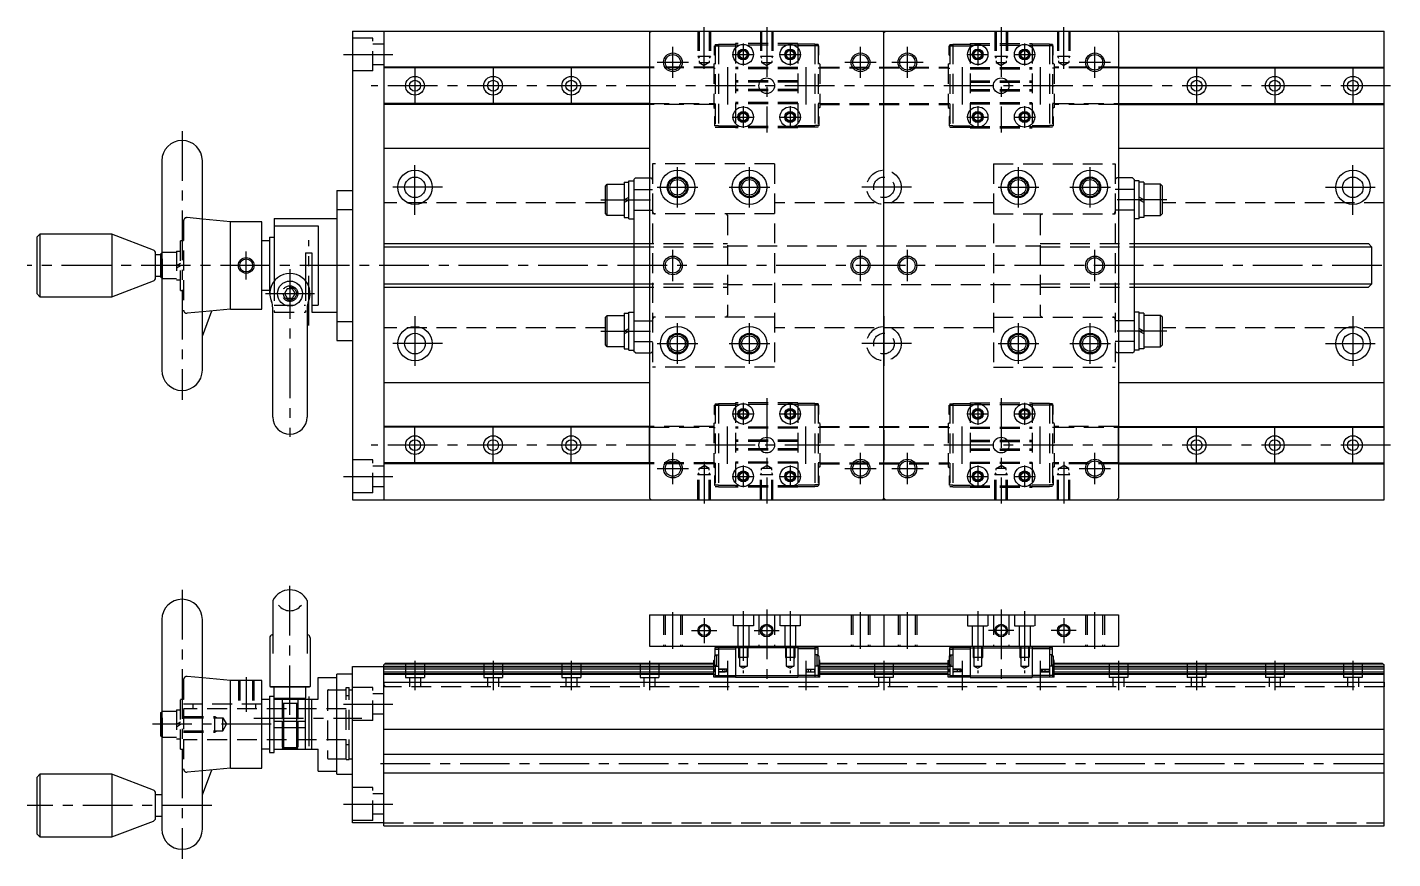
# Model space of a CAD drawing. Extents: x -2 to 674, y -8 to 273.
# Drawn here: x 236.9 to 673.6, y 7 to 273 of the extents above; entities that cross this region are included whole.
import ezdxf

# ---------------------------------------------------------------- set-up
doc = ezdxf.new("R2010")
doc.units = 0
doc.header["$LTSCALE"] = 0.5
doc.linetypes.add('CENTER', pattern=[50.8, 31.75, -6.35, 6.35, -6.35])
doc.linetypes.add('DASHED', pattern=[19.05, 12.7, -6.35])
for name, color, linetype in [('MSM_CENTER', 1, 'CENTER'), ('MSM_CONTINUOUS', 7, 'CONTINUOUS'), ('MSM_DASHED', 4, 'DASHED'), ('MSM_NARROW', 5, 'CONTINUOUS')]:
    doc.layers.add(name, color=color, linetype=linetype)

msp = doc.modelspace()

# ---------------------------------------------------------------- linework, layer by layer
at = {"layer": 'MSM_CENTER'}
for p, q in [((453.36, 259.71), (453.36, 273.05)), ((473.36, 273.05), (473.36, 239.34)), ((548.36, 273.05), (548.36, 239.34)), ((568.36, 259.71), (568.36, 273.05)), ((443.36, 256.84), (443.36, 266.84)), ((465.86, 267.84), (465.86, 260.84)), ((480.86, 267.84), (480.86, 260.84)), ((503.36, 256.84), (503.36, 266.84)), ((518.36, 256.84), (518.36, 266.84)), ((540.86, 267.84), (540.86, 260.84)), ((555.86, 267.84), (555.86, 260.84)), ((578.36, 256.84), (578.36, 266.84)), ((338.02, 264.34), (353.76, 264.34)), ((462.36, 264.34), (469.36, 264.34)), ((477.36, 264.34), (484.36, 264.34)), ((537.36, 264.34), (544.36, 264.34)), ((552.36, 264.34), (559.36, 264.34)), ((360.86, 260.34), (360.86, 248.34)), ((385.86, 260.34), (385.86, 248.34)), ((410.86, 260.34), (410.86, 248.34)), ((435.86, 260.34), (435.86, 248.34)), ((438.36, 261.84), (448.36, 261.84)), ((460.86, 260.34), (460.86, 248.34)), ((485.86, 260.34), (485.86, 248.34)), ((498.36, 261.84), (508.36, 261.84)), ((510.86, 249.54), (510.86, 259.14)), ((513.36, 261.84), (523.36, 261.84)), ((535.86, 260.34), (535.86, 248.34)), ((560.86, 260.34), (560.86, 248.34)), ((573.36, 261.84), (583.36, 261.84)), ((585.86, 260.34), (585.86, 248.34)), ((610.86, 260.34), (610.86, 248.34)), ((635.86, 260.34), (635.86, 248.34)), ((660.86, 260.34), (660.86, 248.34)), ((672.88, 254.34), (346.83, 254.34)), ((465.86, 247.84), (465.86, 240.84)), ((480.86, 247.84), (480.86, 240.84)), ((540.86, 247.84), (540.86, 240.84)), ((555.86, 247.84), (555.86, 240.84)), ((462.36, 244.34), (469.36, 244.34)), ((477.36, 244.34), (484.36, 244.34)), ((537.36, 244.34), (544.36, 244.34)), ((552.36, 244.34), (559.36, 244.34)), ((286.36, 239.84), (286.36, 153.84)), ((360.86, 213.04), (360.86, 230.64)), ((444.86, 215.34), (444.86, 228.34)), ((467.86, 215.34), (467.86, 228.34)), ((510.86, 213.04), (510.86, 230.64)), ((553.86, 215.34), (553.86, 228.34)), ((576.86, 215.34), (576.86, 228.34)), ((660.86, 213.04), (660.86, 230.64)), ((369.66, 221.84), (352.06, 221.84)), ((438.36, 221.84), (451.36, 221.84)), ((461.36, 221.84), (474.36, 221.84)), ((519.66, 221.84), (502.06, 221.84)), ((547.36, 221.84), (560.36, 221.84)), ((570.36, 221.84), (583.36, 221.84)), ((652.06, 221.84), (669.66, 221.84)), ((420.34, 217.84), (438.86, 217.84)), ((601.38, 217.84), (582.86, 217.84)), ((306.86, 192.34), (306.86, 201.34)), ((326.86, 177.61), (326.86, 204.97)), ((443.36, 191.84), (443.36, 201.84)), ((503.36, 191.84), (503.36, 201.84)), ((518.36, 191.84), (518.36, 201.84)), ((578.36, 191.84), (578.36, 201.84)), ((670.11, 196.84), (236.86, 196.84)), ((320.86, 195.67), (320.86, 141.97)), ((313.03, 187.84), (328.69, 187.84)), ((360.86, 180.64), (360.86, 163.04)), ((510.86, 180.64), (510.86, 163.04)), ((660.86, 180.64), (660.86, 163.04)), ((420.34, 175.84), (438.86, 175.84)), ((444.86, 165.34), (444.86, 178.34)), ((467.86, 165.34), (467.86, 178.34)), ((553.86, 165.34), (553.86, 178.34)), ((576.86, 165.34), (576.86, 178.34)), ((601.38, 175.84), (582.86, 175.84)), ((369.66, 171.84), (352.06, 171.84)), ((438.36, 171.84), (451.36, 171.84)), ((461.36, 171.84), (474.36, 171.84)), ((519.66, 171.84), (502.06, 171.84)), ((547.36, 171.84), (560.36, 171.84)), ((570.36, 171.84), (583.36, 171.84)), ((652.06, 171.84), (669.66, 171.84)), ((473.36, 154.34), (473.36, 120.64)), ((548.36, 154.34), (548.36, 120.64)), ((462.36, 149.34), (469.36, 149.34)), ((465.86, 152.84), (465.86, 145.84)), ((477.36, 149.34), (484.36, 149.34)), ((480.86, 152.84), (480.86, 145.84)), ((537.36, 149.34), (544.36, 149.34)), ((540.86, 152.84), (540.86, 145.84)), ((552.36, 149.34), (559.36, 149.34)), ((555.86, 152.84), (555.86, 145.84)), ((360.86, 133.34), (360.86, 145.34)), ((385.86, 133.34), (385.86, 145.34)), ((410.86, 133.34), (410.86, 145.34)), ((435.86, 133.34), (435.86, 145.34)), ((460.86, 133.34), (460.86, 145.34)), ((485.86, 133.34), (485.86, 145.34)), ((510.86, 144.14), (510.86, 134.54)), ((535.86, 133.34), (535.86, 145.34)), ((560.86, 133.34), (560.86, 145.34)), ((585.86, 133.34), (585.86, 145.34)), ((610.86, 133.34), (610.86, 145.34)), ((635.86, 133.34), (635.86, 145.34)), ((660.86, 133.34), (660.86, 145.34)), ((672.88, 139.34), (346.83, 139.34)), ((443.36, 126.84), (443.36, 136.84)), ((503.36, 126.84), (503.36, 136.84)), ((518.36, 126.84), (518.36, 136.84)), ((578.36, 126.84), (578.36, 136.84)), ((438.36, 131.84), (448.36, 131.84)), ((453.36, 133.97), (453.36, 120.64)), ((465.86, 132.84), (465.86, 125.84)), ((480.86, 132.84), (480.86, 125.84)), ((498.36, 131.84), (508.36, 131.84)), ((513.36, 131.84), (523.36, 131.84)), ((540.86, 132.84), (540.86, 125.84)), ((555.86, 132.84), (555.86, 125.84)), ((568.36, 133.97), (568.36, 120.64)), ((573.36, 131.84), (583.36, 131.84)), ((338.02, 129.34), (353.76, 129.34)), ((462.36, 129.34), (469.36, 129.34)), ((477.36, 129.34), (484.36, 129.34)), ((537.36, 129.34), (544.36, 129.34)), ((552.36, 129.34), (559.36, 129.34)), ((320.86, 52.99), (320.86, 96.1)), ((286.36, 93), (286.36, 7)), ((443.36, 74.12), (443.36, 85.88)), ((453.36, 84), (453.36, 76)), ((465.86, 86.23), (465.86, 66.42)), ((473.36, 86.75), (473.36, 63.5)), ((480.86, 86.23), (480.86, 66.42)), ((503.36, 74.12), (503.36, 85.88)), ((518.36, 74.12), (518.36, 85.88)), ((540.86, 86.23), (540.86, 66.42)), ((548.36, 86.75), (548.36, 63.5)), ((555.86, 86.23), (555.86, 66.42)), ((568.36, 84), (568.36, 76)), ((578.36, 74.12), (578.36, 85.88)), ((449.36, 80), (457.36, 80)), ((469.36, 80), (477.36, 80)), ((552.36, 80), (544.36, 80)), ((572.36, 80), (564.36, 80)), ((360.86, 70.32), (360.86, 60.98)), ((385.86, 70.32), (385.86, 60.98)), ((410.86, 70.32), (410.86, 60.98)), ((435.86, 70.32), (435.86, 60.98)), ((460.86, 70.32), (460.86, 60.98)), ((485.86, 70.32), (485.86, 60.98)), ((510.86, 70.32), (510.86, 60.98)), ((535.86, 70.32), (535.86, 60.98)), ((560.86, 70.32), (560.86, 60.98)), ((585.86, 70.32), (585.86, 60.98)), ((610.86, 70.32), (610.86, 60.98)), ((635.86, 70.32), (635.86, 60.98)), ((660.86, 70.32), (660.86, 60.98)), ((306.86, 65.11), (306.86, 53.98)), ((326.86, 58.88), (326.86, 41)), ((338.02, 56.5), (353.76, 56.5)), ((314.86, 50), (276.86, 50)), ((309.36, 52), (343.86, 52)), ((349.87, 37.5), (673.59, 37.5)), ((295.86, 24), (236.86, 24)), ((338.02, 24.5), (353.76, 24.5))]:
    msp.add_line(p, q, dxfattribs=at)
at = {"layer": 'MSM_CONTINUOUS'}
for p, q in [((340.86, 271.84), (670.86, 271.84)), ((340.86, 271.84), (340.86, 121.84)), ((350.86, 271.84), (350.86, 121.84)), ((435.86, 271.34), (436.36, 271.84)), ((435.86, 271.34), (435.86, 122.34)), ((510.86, 271.34), (510.36, 271.84)), ((510.86, 271.34), (511.36, 271.84)), ((510.86, 122.34), (510.86, 271.34)), ((585.86, 271.34), (585.36, 271.84)), ((585.86, 271.34), (585.86, 122.34)), ((670.86, 121.84), (670.86, 271.84)), ((435.86, 260.34), (350.86, 260.34)), ((435.86, 260.04), (350.86, 260.04)), ((585.86, 260.34), (670.86, 260.34)), ((585.86, 260.04), (670.86, 260.04)), ((435.86, 248.64), (350.86, 248.64)), ((435.86, 248.34), (350.86, 248.34)), ((585.86, 248.64), (670.86, 248.64)), ((585.86, 248.34), (670.86, 248.34)), ((350.86, 234.34), (435.86, 234.34)), ((585.86, 234.34), (670.86, 234.34)), ((279.86, 230.34), (279.86, 163.34)), ((292.86, 163.34), (292.86, 230.34)), ((421.76, 222.24), (422.36, 222.84)), ((422.36, 222.84), (427.76, 222.84)), ((422.36, 212.84), (422.36, 222.84)), ((427.76, 223.54), (429.26, 223.54)), ((427.76, 223.54), (427.76, 212.14)), ((429.26, 211.74), (429.26, 223.94)), ((429.26, 223.94), (430.86, 223.94)), ((431.36, 224.84), (430.86, 224.34)), ((430.86, 224.34), (430.86, 169.34)), ((431.36, 224.84), (435.86, 224.84)), ((590.36, 224.84), (585.86, 224.84)), ((590.36, 224.84), (590.86, 224.34)), ((590.86, 224.34), (590.86, 169.34)), ((592.46, 223.94), (590.86, 223.94)), ((592.46, 211.74), (592.46, 223.94)), ((593.96, 223.54), (592.46, 223.54)), ((593.96, 223.54), (593.96, 212.14)), ((599.36, 222.84), (593.96, 222.84)), ((599.96, 222.24), (599.36, 222.84)), ((599.36, 212.84), (599.36, 222.84)), ((335.86, 220.84), (340.86, 220.84)), ((335.86, 220.84), (335.86, 172.84)), ((421.76, 213.44), (421.76, 222.24)), ((427.76, 217.84), (429.26, 218.71)), ((593.96, 217.84), (592.46, 218.71)), ((599.96, 213.44), (599.96, 222.24)), ((335.86, 214.73), (340.86, 214.73)), ((427.76, 216.98), (429.26, 217.84)), ((593.96, 216.98), (592.46, 217.84)), ((301.86, 210.84), (292.86, 211.68)), ((301.86, 182.84), (301.86, 210.84)), ((311.86, 210.84), (301.86, 210.84)), ((311.86, 182.84), (311.86, 210.84)), ((315.86, 211.84), (315.86, 191.91)), ((315.86, 211.84), (335.86, 211.84)), ((422.36, 212.84), (421.76, 213.44)), ((427.76, 212.84), (422.36, 212.84)), ((427.76, 212.14), (429.26, 212.14)), ((429.26, 211.74), (430.86, 211.74)), ((592.46, 211.74), (590.86, 211.74)), ((593.96, 212.14), (592.46, 212.14)), ((593.96, 212.84), (599.36, 212.84)), ((599.36, 212.84), (599.96, 213.44)), ((240.86, 206.84), (239.86, 205.84)), ((239.86, 205.84), (239.86, 187.84)), ((263.86, 206.84), (240.86, 206.84)), ((240.86, 206.84), (240.86, 186.84)), ((277.22, 201.78), (263.86, 206.84)), ((263.86, 206.84), (263.86, 186.84)), ((314.36, 205.84), (314.36, 187.84)), ((314.36, 205.84), (315.86, 205.84)), ((315.86, 209.53), (329.86, 209.53)), ((329.86, 209.53), (329.86, 184.15)), ((311.86, 204.84), (314.36, 204.84)), ((350.86, 203.84), (430.86, 203.84)), ((590.86, 203.84), (665.86, 203.84)), ((665.86, 203.84), (666.86, 202.84)), ((666.86, 202.84), (666.86, 190.84)), ((277.86, 192.84), (277.86, 200.84)), ((279.56, 200.28), (277.86, 200.28)), ((279.56, 200.59), (279.86, 200.89)), ((279.56, 193.09), (279.56, 200.59)), ((325.86, 200.84), (325.86, 191.91)), ((325.86, 200.84), (327.86, 200.84)), ((327.86, 200.84), (327.86, 181.84)), ((277.86, 193.4), (279.56, 193.4)), ((279.86, 192.79), (279.56, 193.09)), ((239.86, 187.84), (240.86, 186.84)), ((263.86, 186.84), (277.22, 191.91)), ((314.36, 188.84), (311.86, 188.84)), ((314.36, 187.84), (314.42, 187.84)), ((320, 189.34), (319.13, 187.84)), ((319.13, 187.84), (320, 186.34)), ((321.73, 189.34), (320, 189.34)), ((322.59, 187.84), (321.73, 189.34)), ((321.73, 186.34), (322.59, 187.84)), ((350.86, 189.84), (430.86, 189.84)), ((590.86, 189.84), (665.86, 189.84)), ((666.86, 190.84), (665.86, 189.84)), ((240.86, 186.84), (263.86, 186.84)), ((320, 186.34), (321.73, 186.34)), ((327.86, 184.15), (329.86, 184.15)), ((301.86, 182.84), (292.86, 182)), ((292.86, 174.23), (295.87, 182.28)), ((301.86, 182.84), (311.86, 182.84)), ((315.36, 148.34), (315.36, 183.3)), ((326.37, 183.3), (326.37, 148.34)), ((327.86, 181.84), (335.86, 181.84)), ((421.76, 180.24), (422.36, 180.84)), ((421.76, 171.44), (421.76, 180.24)), ((422.36, 180.84), (427.76, 180.84)), ((422.36, 170.84), (422.36, 180.84)), ((427.76, 181.54), (429.26, 181.54)), ((427.76, 181.54), (427.76, 170.14)), ((429.26, 169.74), (429.26, 181.94)), ((429.26, 181.94), (430.86, 181.94)), ((592.46, 181.94), (590.86, 181.94)), ((592.46, 169.74), (592.46, 181.94)), ((593.96, 181.54), (592.46, 181.54)), ((593.96, 181.54), (593.96, 170.14)), ((599.36, 180.84), (593.96, 180.84)), ((599.96, 180.24), (599.36, 180.84)), ((599.36, 170.84), (599.36, 180.84)), ((599.96, 171.44), (599.96, 180.24)), ((335.86, 178.95), (340.86, 178.95)), ((427.76, 175.84), (429.26, 176.71)), ((427.76, 174.98), (429.26, 175.84)), ((593.96, 175.84), (592.46, 176.71)), ((593.96, 174.98), (592.46, 175.84)), ((335.86, 172.84), (340.86, 172.84)), ((422.36, 170.84), (421.76, 171.44)), ((427.76, 170.84), (422.36, 170.84)), ((593.96, 170.84), (599.36, 170.84)), ((599.36, 170.84), (599.96, 171.44)), ((427.76, 170.14), (429.26, 170.14)), ((429.26, 169.74), (430.86, 169.74)), ((431.36, 168.84), (430.86, 169.34)), ((431.36, 168.84), (435.86, 168.84)), ((590.36, 168.84), (585.86, 168.84)), ((590.36, 168.84), (590.86, 169.34)), ((592.46, 169.74), (590.86, 169.74)), ((593.96, 170.14), (592.46, 170.14)), ((350.86, 159.34), (435.86, 159.34)), ((585.86, 159.34), (670.86, 159.34)), ((435.86, 145.34), (350.86, 145.34)), ((435.86, 145.04), (350.86, 145.04)), ((585.86, 145.34), (670.86, 145.34)), ((585.86, 145.04), (670.86, 145.04)), ((435.86, 133.64), (350.86, 133.64)), ((435.86, 133.34), (350.86, 133.34)), ((585.86, 133.64), (670.86, 133.64)), ((585.86, 133.34), (670.86, 133.34)), ((435.86, 122.34), (436.36, 121.84)), ((510.86, 122.34), (510.36, 121.84)), ((510.86, 122.34), (511.36, 121.84)), ((585.86, 122.34), (585.36, 121.84)), ((340.86, 121.84), (670.86, 121.84)), ((315.36, 89.65), (315.36, 72.67)), ((326.37, 89.65), (326.37, 72.67)), ((279.86, 83.5), (279.86, 16.5)), ((292.86, 16.5), (292.86, 83.5)), ((435.86, 85), (435.86, 75)), ((435.86, 85), (585.86, 85)), ((510.86, 85), (510.86, 75)), ((585.86, 85), (585.86, 75)), ((315.15, 78.63), (315.36, 78.69)), ((326.58, 78.63), (326.37, 78.69)), ((314.42, 77.67), (314.42, 62.09)), ((327.3, 77.67), (327.3, 62.09)), ((435.86, 75), (585.86, 75)), ((456.91, 71.9), (456.91, 74.6)), ((456.91, 74.6), (457.91, 74.6)), ((457.91, 74.7), (457.91, 65.1)), ((457.91, 74.7), (463.41, 74.7)), ((463.41, 75), (463.41, 65)), ((483.31, 74.5), (463.41, 74.5)), ((483.31, 75), (483.31, 65)), ((488.81, 74.7), (483.31, 74.7)), ((488.81, 74.7), (488.81, 65.1)), ((489.81, 74.6), (488.81, 74.6)), ((489.81, 71.9), (489.81, 74.6)), ((531.91, 71.9), (531.91, 74.6)), ((531.91, 74.6), (532.91, 74.6)), ((532.91, 74.7), (532.91, 65.1)), ((532.91, 74.7), (538.41, 74.7)), ((538.41, 75), (538.41, 65)), ((538.41, 74.5), (558.31, 74.5)), ((558.31, 75), (558.31, 65)), ((563.81, 74.7), (558.31, 74.7)), ((563.81, 74.7), (563.81, 65.1)), ((564.81, 74.6), (563.81, 74.6)), ((564.81, 71.9), (564.81, 74.6)), ((456.41, 70.43), (456.71, 70.61)), ((456.41, 65.1), (456.41, 70.43)), ((456.71, 71.9), (456.71, 68.9)), ((457.31, 71.9), (456.71, 71.9)), ((456.91, 74.1), (457.91, 74.1)), ((456.91, 72.2), (457.91, 72.2)), ((457.31, 72.2), (457.31, 68.6)), ((457.91, 74.2), (463.41, 74.2)), ((488.81, 74.2), (483.31, 74.2)), ((489.81, 74.1), (488.81, 74.1)), ((489.81, 72.2), (488.81, 72.2)), ((489.41, 72.2), (489.41, 68.6)), ((490.01, 71.9), (489.41, 71.9)), ((490.01, 71.9), (490.01, 68.9)), ((490.31, 70.43), (490.01, 70.61)), ((490.31, 65.1), (490.31, 70.43)), ((531.41, 70.43), (531.71, 70.61)), ((531.41, 65.1), (531.41, 70.43)), ((531.71, 71.9), (532.31, 71.9)), ((531.71, 71.9), (531.71, 68.9)), ((531.91, 74.1), (532.91, 74.1)), ((531.91, 72.2), (532.91, 72.2)), ((532.31, 72.2), (532.31, 68.6)), ((532.91, 74.2), (538.41, 74.2)), ((563.81, 74.2), (558.31, 74.2)), ((564.81, 74.1), (563.81, 74.1)), ((564.81, 72.2), (563.81, 72.2)), ((564.41, 72.2), (564.41, 68.6)), ((564.41, 71.9), (565.01, 71.9)), ((565.01, 71.9), (565.01, 68.9)), ((565.31, 70.43), (565.01, 70.61)), ((565.31, 65.1), (565.31, 70.43)), ((335.86, 34), (335.86, 66)), ((340.86, 66), (335.86, 66)), ((340.86, 18.5), (340.86, 68.5)), ((340.86, 68.5), (350.86, 68.5)), ((351.36, 69.5), (350.86, 69)), ((350.86, 17.5), (350.86, 69)), ((456.41, 68.46), (350.86, 68.46)), ((456.41, 68.25), (350.86, 68.25)), ((456.41, 67.7), (350.86, 67.7)), ((456.41, 66.7), (350.86, 66.7)), ((456.41, 66.15), (350.86, 66.15)), ((456.41, 65.94), (350.86, 65.94)), ((456.41, 69.2), (351.06, 69.2)), ((456.41, 69.5), (351.36, 69.5)), ((456.41, 69.13), (456.71, 69.13)), ((456.91, 68.51), (456.41, 68.51)), ((456.91, 67.38), (456.41, 67.64)), ((456.91, 67.29), (456.41, 67.55)), ((456.91, 67.11), (456.41, 66.85)), ((456.91, 67.02), (456.41, 66.76)), ((456.91, 65.89), (456.41, 65.89)), ((456.71, 68.9), (457.31, 68.9)), ((456.91, 68.9), (456.91, 65.1)), ((456.91, 68.6), (457.91, 68.6)), ((456.91, 67.11), (456.91, 67.11)), ((456.91, 65.6), (463.41, 65.6)), ((460.61, 67.6), (457.91, 67.6)), ((460.61, 66.8), (457.91, 66.8)), ((460.11, 67.55), (458.26, 67.55)), ((458.26, 66.85), (460.11, 66.85)), ((458.71, 67.55), (458.71, 67.6)), ((458.71, 66.8), (458.71, 66.85)), ((459.17, 67.55), (459.17, 67.6)), ((459.17, 66.8), (459.17, 66.85)), ((459.31, 66.85), (459.31, 67.55)), ((460.11, 66.85), (460.11, 67.55)), ((460.61, 66.8), (460.61, 67.6)), ((489.81, 65.6), (483.31, 65.6)), ((486.11, 67.6), (488.81, 67.6)), ((486.11, 66.8), (486.11, 67.6)), ((486.11, 66.8), (488.81, 66.8)), ((488.46, 67.55), (486.61, 67.55)), ((486.61, 67.55), (486.61, 66.85)), ((486.61, 66.85), (488.46, 66.85)), ((487.41, 67.55), (487.41, 66.85)), ((487.55, 67.55), (487.55, 67.6)), ((487.55, 66.8), (487.55, 66.85)), ((488.01, 67.55), (488.01, 67.6)), ((488.01, 66.8), (488.01, 66.85)), ((489.81, 68.6), (488.81, 68.6)), ((489.41, 68.9), (490.01, 68.9)), ((489.81, 68.9), (489.81, 65.1)), ((489.81, 68.51), (490.31, 68.51)), ((489.81, 67.38), (490.31, 67.64)), ((489.81, 67.29), (490.31, 67.55)), ((489.81, 67.11), (490.31, 66.85)), ((489.81, 67.11), (489.81, 67.11)), ((489.81, 67.02), (490.31, 66.76)), ((489.81, 65.89), (490.31, 65.89)), ((490.31, 69.13), (490.01, 69.13)), ((531.41, 69.5), (490.31, 69.5)), ((531.41, 69.2), (490.31, 69.2)), ((531.41, 68.46), (490.31, 68.46)), ((531.41, 68.25), (490.31, 68.25)), ((531.41, 67.7), (490.31, 67.7)), ((531.41, 66.7), (490.31, 66.7)), ((531.41, 66.15), (490.31, 66.15)), ((531.41, 65.94), (490.31, 65.94)), ((531.41, 69.13), (531.71, 69.13)), ((531.91, 68.51), (531.41, 68.51)), ((531.91, 67.38), (531.41, 67.64)), ((531.91, 67.29), (531.41, 67.55)), ((531.91, 67.11), (531.41, 66.85)), ((531.91, 67.02), (531.41, 66.76)), ((531.91, 65.89), (531.41, 65.89)), ((532.31, 68.9), (531.71, 68.9)), ((531.91, 68.9), (531.91, 65.1)), ((531.91, 68.6), (532.91, 68.6)), ((531.91, 67.11), (531.91, 67.11)), ((531.91, 65.6), (538.41, 65.6)), ((535.61, 67.6), (532.91, 67.6)), ((535.61, 66.8), (532.91, 66.8)), ((533.26, 67.55), (535.11, 67.55)), ((535.11, 66.85), (533.26, 66.85)), ((533.71, 67.55), (533.71, 67.6)), ((533.71, 66.8), (533.71, 66.85)), ((534.17, 67.55), (534.17, 67.6)), ((534.17, 66.8), (534.17, 66.85)), ((534.31, 67.55), (534.31, 66.85)), ((535.11, 67.55), (535.11, 66.85)), ((535.61, 66.8), (535.61, 67.6)), ((564.81, 65.6), (558.31, 65.6)), ((561.11, 67.6), (563.81, 67.6)), ((561.11, 66.8), (561.11, 67.6)), ((561.11, 66.8), (563.81, 66.8)), ((561.61, 66.85), (561.61, 67.55)), ((561.61, 67.55), (563.46, 67.55)), ((563.46, 66.85), (561.61, 66.85)), ((562.41, 66.85), (562.41, 67.55)), ((562.55, 67.55), (562.55, 67.6)), ((562.55, 66.8), (562.55, 66.85)), ((563.01, 67.55), (563.01, 67.6)), ((563.01, 66.8), (563.01, 66.85)), ((564.81, 68.6), (563.81, 68.6)), ((565.01, 68.9), (564.41, 68.9)), ((564.81, 68.9), (564.81, 65.1)), ((564.81, 68.51), (565.31, 68.51)), ((564.81, 67.38), (565.31, 67.64)), ((564.81, 67.29), (565.31, 67.55)), ((564.81, 67.11), (564.81, 67.11)), ((564.81, 67.11), (565.31, 66.85)), ((564.81, 67.02), (565.31, 66.76)), ((564.81, 65.89), (565.31, 65.89)), ((565.31, 69.13), (565.01, 69.13)), ((670.36, 69.5), (565.31, 69.5)), ((670.66, 69.2), (565.31, 69.2)), ((670.86, 68.46), (565.31, 68.46)), ((670.86, 68.25), (565.31, 68.25)), ((670.86, 67.7), (565.31, 67.7)), ((670.86, 66.7), (565.31, 66.7)), ((670.86, 66.15), (565.31, 66.15)), ((670.86, 65.94), (565.31, 65.94)), ((670.36, 69.5), (670.86, 69)), ((670.86, 17.5), (670.86, 69)), ((301.86, 64), (292.86, 64.84)), ((301.86, 36), (301.86, 64)), ((311.86, 64), (301.86, 64)), ((311.86, 36), (311.86, 64)), ((314.42, 62.09), (314.62, 62)), ((314.42, 62.09), (327.3, 62.09)), ((314.62, 62), (327.1, 62)), ((315.86, 41), (315.86, 62)), ((325.86, 62), (325.86, 58.37)), ((327.3, 62.09), (327.1, 62)), ((329.86, 65), (335.86, 65)), ((329.86, 58), (329.86, 65)), ((350.86, 63.5), (670.86, 63.5)), ((463.41, 65.1), (456.41, 65.1)), ((483.31, 65.5), (463.41, 65.5)), ((483.31, 65), (463.41, 65)), ((490.31, 65.1), (483.31, 65.1)), ((538.41, 65.1), (531.41, 65.1)), ((538.41, 65.5), (558.31, 65.5)), ((538.41, 65), (558.31, 65)), ((565.31, 65.1), (558.31, 65.1)), ((311.86, 58), (314.36, 58)), ((314.36, 59), (315.86, 59)), ((314.36, 59), (314.36, 41)), ((315.86, 58.37), (325.86, 58.37)), ((316.23, 58), (315.86, 58.37)), ((315.86, 58), (329.86, 58)), ((325.5, 58), (325.86, 58.37)), ((325.86, 42), (325.86, 58)), ((327.86, 42), (327.86, 58)), ((279.56, 53.75), (279.86, 54.05)), ((279.56, 46.25), (279.56, 53.75)), ((315.86, 51), (325.86, 51)), ((315.86, 49), (325.86, 49)), ((318.36, 51), (318.36, 49)), ((323.36, 51), (323.36, 49)), ((350.86, 48.5), (670.86, 48.5)), ((279.86, 45.95), (279.56, 46.25)), ((314.36, 42), (311.86, 42)), ((314.36, 41), (315.86, 41)), ((315.86, 42), (329.86, 42)), ((329.86, 35), (329.86, 42)), ((350.86, 40.5), (670.86, 40.5)), ((301.86, 36), (292.86, 35.16)), ((292.86, 27.39), (295.87, 35.44)), ((301.86, 36), (311.86, 36)), ((329.86, 35), (335.86, 35)), ((240.86, 34), (239.86, 33)), ((239.86, 33), (239.86, 15)), ((263.86, 34), (240.86, 34)), ((240.86, 34), (240.86, 14)), ((277.22, 28.94), (263.86, 34)), ((263.86, 34), (263.86, 14)), ((335.86, 34), (340.86, 34)), ((350.86, 34.5), (670.86, 34.5)), ((277.86, 20), (277.86, 28)), ((279.86, 27.44), (277.86, 27.44)), ((263.86, 14), (277.22, 19.06)), ((277.86, 20.56), (279.86, 20.56)), ((350.86, 18.5), (340.86, 18.5)), ((350.86, 17.5), (670.86, 17.5)), ((239.86, 15), (240.86, 14)), ((240.86, 14), (263.86, 14))]:
    msp.add_line(p, q, dxfattribs=at)
for centre, radius in [((465.86, 264.34), 3.25), ((480.86, 264.34), 3.25), ((540.86, 264.34), 3.25), ((555.86, 264.34), 3.25), ((443.36, 261.84), 2.46), ((465.86, 264.34), 1.75), ((465.86, 264.34), 1.23), ((480.86, 264.34), 1.75), ((480.86, 264.34), 1.23), ((503.36, 261.84), 2.46), ((518.36, 261.84), 2.46), ((540.86, 264.34), 1.75), ((540.86, 264.34), 1.23), ((555.86, 264.34), 1.75), ((555.86, 264.34), 1.23), ((578.36, 261.84), 2.46), ((360.86, 254.34), 3), ((360.86, 254.34), 1.75), ((385.86, 254.34), 3), ((385.86, 254.34), 1.75), ((410.86, 254.34), 3), ((410.86, 254.34), 1.75), ((473.36, 254.34), 2.5), ((548.36, 254.34), 2.5), ((610.86, 254.34), 3), ((610.86, 254.34), 1.75), ((635.86, 254.34), 3), ((635.86, 254.34), 1.75), ((660.86, 254.34), 3), ((660.86, 254.34), 1.75), ((465.86, 244.34), 3.25), ((465.86, 244.34), 1.75), ((465.86, 244.34), 1.23), ((480.86, 244.34), 3.25), ((480.86, 244.34), 1.75), ((480.86, 244.34), 1.23), ((540.86, 244.34), 3.25), ((540.86, 244.34), 1.75), ((540.86, 244.34), 1.23), ((555.86, 244.34), 3.25), ((555.86, 244.34), 1.75), ((555.86, 244.34), 1.23), ((360.86, 221.84), 5.5), ((444.86, 221.84), 5.5), ((467.86, 221.84), 5.5), ((553.86, 221.84), 5.5), ((576.86, 221.84), 5.5), ((660.86, 221.84), 5.5), ((360.86, 221.84), 3.3), ((444.86, 221.84), 3.3), ((444.86, 221.84), 2.46), ((467.86, 221.84), 3.3), ((467.86, 221.84), 2.46), ((553.86, 221.84), 3.3), ((553.86, 221.84), 2.46), ((576.86, 221.84), 3.3), ((576.86, 221.84), 2.46), ((660.86, 221.84), 3.3), ((306.86, 196.84), 2.07), ((443.36, 196.84), 2.46), ((503.36, 196.84), 2.46), ((518.36, 196.84), 2.46), ((578.36, 196.84), 2.46), ((320.86, 187.84), 4), ((360.86, 171.84), 5.5), ((360.86, 171.84), 3.3), ((444.86, 171.84), 5.5), ((444.86, 171.84), 3.3), ((467.86, 171.84), 5.5), ((467.86, 171.84), 3.3), ((553.86, 171.84), 5.5), ((553.86, 171.84), 3.3), ((576.86, 171.84), 5.5), ((576.86, 171.84), 3.3), ((660.86, 171.84), 5.5), ((660.86, 171.84), 3.3), ((444.86, 171.84), 2.46), ((467.86, 171.84), 2.46), ((553.86, 171.84), 2.46), ((576.86, 171.84), 2.46), ((465.86, 149.34), 3.25), ((465.86, 149.34), 1.75), ((465.86, 149.34), 1.23), ((480.86, 149.34), 3.25), ((480.86, 149.34), 1.75), ((480.86, 149.34), 1.23), ((540.86, 149.34), 3.25), ((540.86, 149.34), 1.75), ((540.86, 149.34), 1.23), ((555.86, 149.34), 3.25), ((555.86, 149.34), 1.75), ((555.86, 149.34), 1.23), ((360.86, 139.34), 3), ((360.86, 139.34), 1.75), ((385.86, 139.34), 3), ((385.86, 139.34), 1.75), ((410.86, 139.34), 3), ((410.86, 139.34), 1.75), ((473.36, 139.34), 2.5), ((548.36, 139.34), 2.5), ((610.86, 139.34), 3), ((610.86, 139.34), 1.75), ((635.86, 139.34), 3), ((635.86, 139.34), 1.75), ((660.86, 139.34), 3), ((660.86, 139.34), 1.75), ((443.36, 131.84), 2.46), ((465.86, 129.34), 3.25), ((465.86, 129.34), 1.75), ((480.86, 129.34), 3.25), ((480.86, 129.34), 1.75), ((503.36, 131.84), 2.46), ((518.36, 131.84), 2.46), ((540.86, 129.34), 3.25), ((540.86, 129.34), 1.75), ((555.86, 129.34), 3.25), ((555.86, 129.34), 1.75), ((578.36, 131.84), 2.46), ((465.86, 129.34), 1.23), ((480.86, 129.34), 1.23), ((540.86, 129.34), 1.23), ((555.86, 129.34), 1.23), ((453.36, 80), 1.62), ((473.36, 80), 1.62), ((548.36, 80), 1.62), ((568.36, 80), 1.62)]:
    msp.add_circle(centre, radius, dxfattribs=at)
for centre, radius, start, end in [((286.36, 230.34), 6.5, 0, 180), ((276.86, 200.84), 1, 0, 69.2298), ((276.86, 192.84), 1, 290.7702, 0), ((320.86, 187.84), 6.44, 336.6341, 203.3659), ((310.36, 183.3), 5, 0, 23.3659), ((331.37, 183.3), 5, 156.6341, 180), ((286.36, 163.34), 6.5, 180, 0), ((320.86, 148.34), 5.5, 180, 0), ((320.86, 86.81), 6.2, 27.3186, 152.6814), ((286.36, 83.5), 6.5, 0, 180), ((320.86, 90.95), 4.6, 216.9899, 323.0101), ((315.42, 77.67), 1, 105.7247, 180), ((326.3, 77.67), 1, 0, 74.2753), ((458.26, 67.2), 0.35, 90, 270), ((488.46, 67.2), 0.35, 270, 90), ((533.26, 67.2), 0.35, 90, 270), ((563.46, 67.2), 0.35, 270, 90), ((276.86, 28), 1, 0, 69.2298), ((276.86, 20), 1, 290.7702, 0), ((286.36, 16.5), 6.5, 180, 0)]:
    msp.add_arc(centre, radius, start, end, dxfattribs=at)
at = {"layer": 'MSM_DASHED'}
for p, q in [((451.36, 271.84), (451.36, 263.84)), ((451.74, 271.84), (451.74, 261.78)), ((454.98, 271.84), (454.98, 261.78)), ((455.36, 271.84), (455.36, 263.84)), ((471.36, 271.84), (471.36, 263.84)), ((471.74, 271.84), (471.74, 261.78)), ((474.98, 271.84), (474.98, 261.78)), ((475.36, 271.84), (475.36, 263.84)), ((546.36, 271.84), (546.36, 263.84)), ((546.74, 271.84), (546.74, 261.78)), ((549.98, 271.84), (549.98, 261.78)), ((550.36, 271.84), (550.36, 263.84)), ((566.36, 271.84), (566.36, 263.84)), ((566.74, 271.84), (566.74, 261.78)), ((569.98, 271.84), (569.98, 261.78)), ((570.36, 271.84), (570.36, 263.84)), ((347.36, 269.59), (340.86, 269.59)), ((347.36, 259.09), (347.36, 269.59)), ((350.86, 267.64), (347.36, 267.64)), ((456.71, 264.14), (456.71, 267.14)), ((456.71, 267.14), (456.91, 267.14)), ((456.91, 267.59), (457.91, 267.59)), ((456.91, 267.59), (456.91, 241.09)), ((456.91, 267.09), (457.91, 267.09)), ((457.91, 267.64), (457.91, 241.04)), ((457.91, 267.64), (463.41, 267.64)), ((457.91, 267.14), (463.41, 267.14)), ((483.31, 267.84), (463.41, 267.84)), ((463.41, 267.84), (463.41, 240.84)), ((483.31, 267.34), (463.41, 267.34)), ((483.31, 267.84), (483.31, 240.84)), ((488.81, 267.64), (483.31, 267.64)), ((488.81, 267.14), (483.31, 267.14)), ((488.81, 267.64), (488.81, 241.04)), ((489.81, 267.59), (488.81, 267.59)), ((489.81, 267.09), (488.81, 267.09)), ((489.81, 267.59), (489.81, 241.09)), ((489.81, 267.14), (490.01, 267.14)), ((490.01, 264.14), (490.01, 267.14)), ((531.91, 267.14), (531.71, 267.14)), ((531.71, 264.14), (531.71, 267.14)), ((531.91, 267.59), (532.91, 267.59)), ((531.91, 267.59), (531.91, 241.09)), ((531.91, 267.09), (532.91, 267.09)), ((532.91, 267.64), (538.41, 267.64)), ((532.91, 267.64), (532.91, 241.04)), ((532.91, 267.14), (538.41, 267.14)), ((538.41, 267.84), (558.31, 267.84)), ((538.41, 267.84), (538.41, 240.84)), ((538.41, 267.34), (558.31, 267.34)), ((558.31, 267.84), (558.31, 240.84)), ((563.81, 267.64), (558.31, 267.64)), ((563.81, 267.14), (558.31, 267.14)), ((563.81, 267.64), (563.81, 241.04)), ((564.81, 267.59), (563.81, 267.59)), ((564.81, 267.09), (563.81, 267.09)), ((564.81, 267.59), (564.81, 241.09)), ((565.01, 267.14), (564.81, 267.14)), ((565.01, 264.14), (565.01, 267.14)), ((451.36, 263.84), (455.36, 263.84)), ((451.36, 263.84), (451.74, 263.19)), ((455.36, 263.84), (454.98, 263.19)), ((456.91, 264.14), (456.71, 264.14)), ((471.36, 263.84), (475.36, 263.84)), ((471.36, 263.84), (471.74, 263.19)), ((475.36, 263.84), (474.98, 263.19)), ((490.01, 264.14), (489.81, 264.14)), ((531.71, 264.14), (531.91, 264.14)), ((546.36, 263.84), (550.36, 263.84)), ((546.36, 263.84), (546.74, 263.19)), ((550.36, 263.84), (549.98, 263.19)), ((564.81, 264.14), (565.01, 264.14)), ((566.36, 263.84), (570.36, 263.84)), ((566.36, 263.84), (566.74, 263.19)), ((570.36, 263.84), (569.98, 263.19)), ((347.36, 259.09), (340.86, 259.09)), ((350.86, 261.04), (347.36, 261.04)), ((456.41, 260.34), (435.86, 260.34)), ((456.41, 260.04), (435.86, 260.04)), ((451.74, 261.78), (454.98, 261.78)), ((451.74, 261.78), (453.36, 260.84)), ((454.98, 261.78), (453.36, 260.84)), ((456.41, 261.27), (456.91, 261.57)), ((456.41, 261.27), (456.41, 247.41)), ((456.41, 259.97), (456.91, 259.97)), ((483.31, 260.14), (463.41, 260.14)), ((483.31, 259.74), (463.41, 259.74)), ((471.74, 261.78), (474.98, 261.78)), ((471.74, 261.78), (473.36, 260.84)), ((474.98, 261.78), (473.36, 260.84)), ((490.31, 261.27), (489.81, 261.57)), ((490.31, 259.97), (489.81, 259.97)), ((490.31, 261.27), (490.31, 247.41)), ((490.31, 260.34), (531.41, 260.34)), ((490.31, 260.04), (531.41, 260.04)), ((531.41, 261.27), (531.91, 261.57)), ((531.41, 261.27), (531.41, 247.41)), ((531.41, 259.97), (531.91, 259.97)), ((538.41, 260.14), (558.31, 260.14)), ((538.41, 259.74), (558.31, 259.74)), ((546.74, 261.78), (549.98, 261.78)), ((546.74, 261.78), (548.36, 260.84)), ((549.98, 261.78), (548.36, 260.84)), ((565.31, 261.27), (564.81, 261.57)), ((565.31, 259.97), (564.81, 259.97)), ((565.31, 261.27), (565.31, 247.41)), ((585.86, 260.34), (565.31, 260.34)), ((585.86, 260.04), (565.31, 260.04)), ((566.74, 261.78), (569.98, 261.78)), ((566.74, 261.78), (568.36, 260.84)), ((569.98, 261.78), (568.36, 260.84)), ((456.91, 254.34), (456.41, 254.34)), ((483.31, 255.94), (463.41, 255.94)), ((483.31, 255.54), (463.41, 255.54)), ((489.81, 254.34), (490.31, 254.34)), ((531.91, 254.34), (531.41, 254.34)), ((538.41, 255.94), (558.31, 255.94)), ((538.41, 255.54), (558.31, 255.54)), ((564.81, 254.34), (565.31, 254.34)), ((483.31, 253.14), (463.41, 253.14)), ((483.31, 252.74), (463.41, 252.74)), ((483.31, 248.94), (463.41, 248.94)), ((538.41, 253.14), (558.31, 253.14)), ((538.41, 252.74), (558.31, 252.74)), ((538.41, 248.94), (558.31, 248.94)), ((435.86, 248.64), (456.41, 248.64)), ((456.41, 248.34), (435.86, 248.34)), ((456.41, 248.71), (456.91, 248.71)), ((456.41, 247.41), (456.91, 247.11)), ((483.31, 248.54), (463.41, 248.54)), ((490.31, 248.71), (489.81, 248.71)), ((490.31, 247.41), (489.81, 247.11)), ((490.31, 248.64), (531.41, 248.64)), ((490.31, 248.34), (531.41, 248.34)), ((531.41, 248.71), (531.91, 248.71)), ((531.41, 247.41), (531.91, 247.11)), ((538.41, 248.54), (558.31, 248.54)), ((565.31, 248.71), (564.81, 248.71)), ((565.31, 247.41), (564.81, 247.11)), ((565.31, 248.64), (585.86, 248.64)), ((585.86, 248.34), (565.31, 248.34)), ((456.71, 244.54), (456.71, 241.54)), ((456.71, 244.54), (456.91, 244.54)), ((456.91, 241.54), (456.71, 241.54)), ((456.91, 241.59), (457.91, 241.59)), ((456.91, 241.09), (457.91, 241.09)), ((457.91, 241.54), (463.41, 241.54)), ((457.91, 241.04), (463.41, 241.04)), ((483.31, 241.34), (463.41, 241.34)), ((483.31, 240.84), (463.41, 240.84)), ((488.81, 241.54), (483.31, 241.54)), ((488.81, 241.04), (483.31, 241.04)), ((489.81, 241.59), (488.81, 241.59)), ((489.81, 241.09), (488.81, 241.09)), ((489.81, 244.54), (490.01, 244.54)), ((490.01, 241.54), (489.81, 241.54)), ((490.01, 244.54), (490.01, 241.54)), ((531.91, 244.54), (531.71, 244.54)), ((531.71, 244.54), (531.71, 241.54)), ((531.71, 241.54), (531.91, 241.54)), ((531.91, 241.59), (532.91, 241.59)), ((531.91, 241.09), (532.91, 241.09)), ((532.91, 241.54), (538.41, 241.54)), ((532.91, 241.04), (538.41, 241.04)), ((538.41, 241.34), (558.31, 241.34)), ((538.41, 240.84), (558.31, 240.84)), ((563.81, 241.54), (558.31, 241.54)), ((563.81, 241.04), (558.31, 241.04)), ((564.81, 241.59), (563.81, 241.59)), ((564.81, 241.09), (563.81, 241.09)), ((565.01, 244.54), (564.81, 244.54)), ((564.81, 241.54), (565.01, 241.54)), ((565.01, 244.54), (565.01, 241.54)), ((436.86, 229.34), (436.86, 164.34)), ((475.86, 229.34), (436.86, 229.34)), ((475.86, 229.34), (475.86, 164.34)), ((545.86, 229.34), (545.86, 164.34)), ((545.86, 229.34), (584.86, 229.34)), ((584.86, 229.34), (584.86, 164.34)), ((435.86, 224.84), (436.36, 224.84)), ((436.36, 224.84), (436.86, 224.34)), ((585.36, 224.84), (584.86, 224.34)), ((585.86, 224.84), (585.36, 224.84)), ((430.86, 221.14), (436.86, 221.14)), ((590.86, 221.14), (584.86, 221.14)), ((421.76, 216.84), (350.86, 216.84)), ((430.86, 214.54), (436.86, 214.54)), ((545.86, 216.84), (475.86, 216.84)), ((590.86, 214.54), (584.86, 214.54)), ((670.86, 216.84), (599.96, 216.84)), ((286.86, 211.14), (286.86, 182.54)), ((292.86, 211.68), (287.95, 212.14)), ((475.86, 213.34), (436.86, 213.34)), ((460.36, 213.34), (460.86, 212.84)), ((460.86, 212.84), (460.86, 180.84)), ((545.86, 213.34), (584.86, 213.34)), ((561.36, 213.34), (560.86, 212.84)), ((560.86, 212.84), (560.86, 180.84)), ((279.86, 200.89), (280.06, 201.09)), ((280.06, 201.09), (284.56, 201.09)), ((280.06, 192.59), (280.06, 201.09)), ((284.56, 201.44), (285.86, 201.44)), ((284.56, 201.44), (284.56, 192.24)), ((285.86, 188.84), (285.86, 204.84)), ((285.86, 204.84), (286.86, 204.84)), ((430.86, 203.84), (460.86, 203.84)), ((430.86, 202.76), (460.86, 202.76)), ((460.86, 203.09), (560.86, 203.09)), ((560.86, 203.84), (590.86, 203.84)), ((560.86, 202.76), (590.86, 202.76)), ((279.86, 200.28), (279.56, 200.28)), ((284.56, 196.84), (285.86, 197.59)), ((284.56, 196.09), (285.86, 196.84)), ((279.56, 193.4), (279.86, 193.4)), ((280.06, 192.59), (279.86, 192.79)), ((284.56, 192.59), (280.06, 192.59)), ((284.56, 192.24), (285.86, 192.24)), ((285.86, 188.84), (286.86, 188.84)), ((315.86, 191.91), (315.86, 181.84)), ((325.86, 191.91), (325.86, 181.84)), ((430.86, 190.92), (460.86, 190.92)), ((430.86, 189.84), (460.86, 189.84)), ((560.86, 190.59), (460.86, 190.59)), ((560.86, 190.92), (590.86, 190.92)), ((560.86, 189.84), (590.86, 189.84)), ((315.86, 184.15), (325.86, 184.15)), ((292.86, 182), (287.95, 181.54)), ((315.86, 181.84), (325.86, 181.84)), ((430.86, 179.14), (436.86, 179.14)), ((475.86, 180.34), (436.86, 180.34)), ((460.86, 180.84), (460.36, 180.34)), ((545.86, 180.34), (584.86, 180.34)), ((560.86, 180.84), (561.36, 180.34)), ((590.86, 179.14), (584.86, 179.14)), ((421.76, 176.84), (350.86, 176.84)), ((545.86, 176.84), (475.86, 176.84)), ((670.86, 176.84), (599.96, 176.84)), ((430.86, 172.54), (436.86, 172.54)), ((590.86, 172.54), (584.86, 172.54)), ((435.86, 168.84), (436.36, 168.84)), ((436.36, 168.84), (436.86, 169.34)), ((585.36, 168.84), (584.86, 169.34)), ((585.86, 168.84), (585.36, 168.84)), ((475.86, 164.34), (436.86, 164.34)), ((545.86, 164.34), (584.86, 164.34)), ((456.71, 149.14), (456.71, 152.14)), ((456.91, 152.14), (456.71, 152.14)), ((456.71, 149.14), (456.91, 149.14)), ((456.91, 152.59), (456.91, 126.09)), ((456.91, 152.59), (457.91, 152.59)), ((456.91, 152.09), (457.91, 152.09)), ((457.91, 152.64), (457.91, 126.04)), ((457.91, 152.64), (463.41, 152.64)), ((457.91, 152.14), (463.41, 152.14)), ((483.31, 152.84), (463.41, 152.84)), ((463.41, 152.84), (463.41, 125.84)), ((483.31, 152.34), (463.41, 152.34)), ((483.31, 152.84), (483.31, 125.84)), ((488.81, 152.64), (483.31, 152.64)), ((488.81, 152.14), (483.31, 152.14)), ((488.81, 152.64), (488.81, 126.04)), ((489.81, 152.59), (488.81, 152.59)), ((489.81, 152.09), (488.81, 152.09)), ((489.81, 152.59), (489.81, 126.09)), ((490.01, 152.14), (489.81, 152.14)), ((489.81, 149.14), (490.01, 149.14)), ((490.01, 149.14), (490.01, 152.14)), ((531.71, 152.14), (531.91, 152.14)), ((531.71, 149.14), (531.71, 152.14)), ((531.91, 149.14), (531.71, 149.14)), ((531.91, 152.59), (531.91, 126.09)), ((531.91, 152.59), (532.91, 152.59)), ((531.91, 152.09), (532.91, 152.09)), ((532.91, 152.64), (532.91, 126.04)), ((532.91, 152.64), (538.41, 152.64)), ((532.91, 152.14), (538.41, 152.14)), ((538.41, 152.84), (558.31, 152.84)), ((538.41, 152.84), (538.41, 125.84)), ((538.41, 152.34), (558.31, 152.34)), ((558.31, 152.84), (558.31, 125.84)), ((563.81, 152.64), (558.31, 152.64)), ((563.81, 152.14), (558.31, 152.14)), ((563.81, 152.64), (563.81, 126.04)), ((564.81, 152.59), (563.81, 152.59)), ((564.81, 152.09), (563.81, 152.09)), ((564.81, 152.59), (564.81, 126.09)), ((564.81, 152.14), (565.01, 152.14)), ((565.01, 149.14), (564.81, 149.14)), ((565.01, 149.14), (565.01, 152.14)), ((456.41, 145.34), (435.86, 145.34)), ((435.86, 145.04), (456.41, 145.04)), ((456.41, 146.27), (456.91, 146.57)), ((456.41, 146.27), (456.41, 132.41)), ((456.41, 144.97), (456.91, 144.97)), ((483.31, 145.14), (463.41, 145.14)), ((483.31, 144.74), (463.41, 144.74)), ((490.31, 146.27), (489.81, 146.57)), ((490.31, 144.97), (489.81, 144.97)), ((490.31, 146.27), (490.31, 132.41)), ((490.31, 145.34), (531.41, 145.34)), ((490.31, 145.04), (531.41, 145.04)), ((531.41, 146.27), (531.91, 146.57)), ((531.41, 146.27), (531.41, 132.41)), ((531.41, 144.97), (531.91, 144.97)), ((538.41, 145.14), (558.31, 145.14)), ((538.41, 144.74), (558.31, 144.74)), ((565.31, 146.27), (564.81, 146.57)), ((565.31, 144.97), (564.81, 144.97)), ((565.31, 146.27), (565.31, 132.41)), ((585.86, 145.34), (565.31, 145.34)), ((565.31, 145.04), (585.86, 145.04)), ((483.31, 140.94), (463.41, 140.94)), ((483.31, 140.54), (463.41, 140.54)), ((538.41, 140.94), (558.31, 140.94)), ((538.41, 140.54), (558.31, 140.54)), ((456.91, 139.34), (456.41, 139.34)), ((483.31, 138.14), (463.41, 138.14)), ((483.31, 137.74), (463.41, 137.74)), ((489.81, 139.34), (490.31, 139.34)), ((531.91, 139.34), (531.41, 139.34)), ((538.41, 138.14), (558.31, 138.14)), ((538.41, 137.74), (558.31, 137.74)), ((564.81, 139.34), (565.31, 139.34)), ((347.36, 134.59), (340.86, 134.59)), ((347.36, 124.09), (347.36, 134.59)), ((350.86, 132.64), (347.36, 132.64)), ((456.41, 133.64), (435.86, 133.64)), ((456.41, 133.34), (435.86, 133.34)), ((451.74, 131.91), (453.36, 132.84)), ((454.98, 131.91), (451.74, 131.91)), ((451.74, 121.84), (451.74, 131.91)), ((454.98, 131.91), (453.36, 132.84)), ((454.98, 121.84), (454.98, 131.91)), ((456.41, 133.71), (456.91, 133.71)), ((456.41, 132.41), (456.91, 132.11)), ((483.31, 133.94), (463.41, 133.94)), ((483.31, 133.54), (463.41, 133.54)), ((471.74, 131.91), (473.36, 132.84)), ((474.98, 131.91), (471.74, 131.91)), ((471.74, 121.84), (471.74, 131.91)), ((474.98, 131.91), (473.36, 132.84)), ((474.98, 121.84), (474.98, 131.91)), ((490.31, 133.71), (489.81, 133.71)), ((490.31, 132.41), (489.81, 132.11)), ((490.31, 133.64), (531.41, 133.64)), ((490.31, 133.34), (531.41, 133.34)), ((531.41, 133.71), (531.91, 133.71)), ((531.41, 132.41), (531.91, 132.11)), ((538.41, 133.94), (558.31, 133.94)), ((538.41, 133.54), (558.31, 133.54)), ((546.74, 131.91), (548.36, 132.84)), ((549.98, 131.91), (546.74, 131.91)), ((546.74, 121.84), (546.74, 131.91)), ((549.98, 131.91), (548.36, 132.84)), ((549.98, 121.84), (549.98, 131.91)), ((565.31, 133.71), (564.81, 133.71)), ((565.31, 132.41), (564.81, 132.11)), ((585.86, 133.64), (565.31, 133.64)), ((585.86, 133.34), (565.31, 133.34)), ((566.74, 131.91), (568.36, 132.84)), ((569.98, 131.91), (566.74, 131.91)), ((566.74, 121.84), (566.74, 131.91)), ((569.98, 131.91), (568.36, 132.84)), ((569.98, 121.84), (569.98, 131.91)), ((451.36, 129.84), (451.74, 130.5)), ((455.36, 129.84), (451.36, 129.84)), ((451.36, 121.84), (451.36, 129.84)), ((455.36, 129.84), (454.98, 130.5)), ((455.36, 121.84), (455.36, 129.84)), ((456.71, 129.54), (456.71, 126.54)), ((456.91, 129.54), (456.71, 129.54)), ((471.36, 129.84), (471.74, 130.5)), ((475.36, 129.84), (471.36, 129.84)), ((471.36, 121.84), (471.36, 129.84)), ((475.36, 129.84), (474.98, 130.5)), ((475.36, 121.84), (475.36, 129.84)), ((490.01, 129.54), (489.81, 129.54)), ((490.01, 129.54), (490.01, 126.54)), ((531.71, 129.54), (531.91, 129.54)), ((531.71, 129.54), (531.71, 126.54)), ((546.36, 129.84), (546.74, 130.5)), ((550.36, 129.84), (546.36, 129.84)), ((546.36, 121.84), (546.36, 129.84)), ((550.36, 129.84), (549.98, 130.5)), ((550.36, 121.84), (550.36, 129.84)), ((564.81, 129.54), (565.01, 129.54)), ((565.01, 129.54), (565.01, 126.54)), ((566.36, 129.84), (566.74, 130.5)), ((570.36, 129.84), (566.36, 129.84)), ((566.36, 121.84), (566.36, 129.84)), ((570.36, 129.84), (569.98, 130.5)), ((570.36, 121.84), (570.36, 129.84)), ((347.36, 124.09), (340.86, 124.09)), ((350.86, 126.04), (347.36, 126.04)), ((456.71, 126.54), (456.91, 126.54)), ((456.91, 126.59), (457.91, 126.59)), ((456.91, 126.09), (457.91, 126.09)), ((457.91, 126.54), (463.41, 126.54)), ((457.91, 126.04), (463.41, 126.04)), ((483.31, 126.34), (463.41, 126.34)), ((483.31, 125.84), (463.41, 125.84)), ((488.81, 126.54), (483.31, 126.54)), ((488.81, 126.04), (483.31, 126.04)), ((489.81, 126.59), (488.81, 126.59)), ((489.81, 126.09), (488.81, 126.09)), ((489.81, 126.54), (490.01, 126.54)), ((531.91, 126.54), (531.71, 126.54)), ((531.91, 126.59), (532.91, 126.59)), ((531.91, 126.09), (532.91, 126.09)), ((532.91, 126.54), (538.41, 126.54)), ((532.91, 126.04), (538.41, 126.04)), ((538.41, 126.34), (558.31, 126.34)), ((538.41, 125.84), (558.31, 125.84)), ((563.81, 126.54), (558.31, 126.54)), ((563.81, 126.04), (558.31, 126.04)), ((564.81, 126.59), (563.81, 126.59)), ((564.81, 126.09), (563.81, 126.09)), ((565.01, 126.54), (564.81, 126.54)), ((440.36, 85), (440.36, 75)), ((440.9, 85), (440.9, 75)), ((445.82, 85), (445.82, 75)), ((446.36, 85), (446.36, 75)), ((462.61, 85), (462.61, 81.5)), ((469.11, 85), (469.11, 81.5)), ((470.86, 85), (470.86, 75)), ((475.86, 85), (475.86, 75)), ((477.61, 85), (477.61, 81.5)), ((484.11, 85), (484.11, 81.5)), ((500.36, 85), (500.36, 75)), ((500.9, 85), (500.9, 75)), ((505.82, 85), (505.82, 75)), ((506.36, 85), (506.36, 75)), ((515.36, 85), (515.36, 75)), ((515.9, 85), (515.9, 75)), ((520.82, 85), (520.82, 75)), ((521.36, 85), (521.36, 75)), ((537.61, 85), (537.61, 81.5)), ((544.11, 85), (544.11, 81.5)), ((545.86, 85), (545.86, 75)), ((550.86, 85), (550.86, 75)), ((552.61, 85), (552.61, 81.5)), ((559.11, 85), (559.11, 81.5)), ((575.36, 85), (575.36, 75)), ((575.9, 85), (575.9, 75)), ((580.82, 85), (580.82, 75)), ((581.36, 85), (581.36, 75)), ((469.11, 81.5), (462.61, 81.5)), ((464.11, 81.5), (464.11, 75)), ((467.61, 81.5), (467.61, 75)), ((484.11, 81.5), (477.61, 81.5)), ((479.11, 81.5), (479.11, 75)), ((482.61, 81.5), (482.61, 75)), ((537.61, 81.5), (544.11, 81.5)), ((539.11, 81.5), (539.11, 75)), ((542.61, 81.5), (542.61, 75)), ((552.61, 81.5), (559.11, 81.5)), ((554.11, 81.5), (554.11, 75)), ((557.61, 81.5), (557.61, 75)), ((464.36, 75), (464.36, 71.5)), ((464.63, 75), (464.63, 68.63)), ((467.09, 75), (467.09, 68.63)), ((467.36, 75), (467.36, 71.5)), ((479.36, 75), (479.36, 71.5)), ((479.63, 75), (479.63, 68.63)), ((482.09, 75), (482.09, 68.63)), ((482.36, 75), (482.36, 71.5)), ((539.36, 75), (539.36, 71.5)), ((539.63, 75), (539.63, 68.63)), ((542.09, 75), (542.09, 68.63)), ((542.36, 75), (542.36, 71.5)), ((554.36, 75), (554.36, 71.5)), ((554.63, 75), (554.63, 68.63)), ((557.09, 75), (557.09, 68.63)), ((557.36, 75), (557.36, 71.5)), ((464.36, 71.5), (464.63, 71.03)), ((464.36, 71.5), (467.36, 71.5)), ((467.36, 71.5), (467.09, 71.03)), ((479.36, 71.5), (479.63, 71.03)), ((479.36, 71.5), (482.36, 71.5)), ((482.36, 71.5), (482.09, 71.03)), ((539.36, 71.5), (539.63, 71.03)), ((539.36, 71.5), (542.36, 71.5)), ((542.36, 71.5), (542.09, 71.03)), ((554.36, 71.5), (554.63, 71.03)), ((554.36, 71.5), (557.36, 71.5)), ((557.36, 71.5), (557.09, 71.03)), ((357.86, 69.5), (357.86, 65)), ((363.86, 69.5), (363.86, 65)), ((382.86, 69.5), (382.86, 65)), ((388.86, 69.5), (388.86, 65)), ((407.86, 69.5), (407.86, 65)), ((413.86, 69.5), (413.86, 65)), ((432.86, 69.5), (432.86, 65)), ((438.86, 69.5), (438.86, 65)), ((464.63, 68.63), (467.09, 68.63)), ((464.63, 68.63), (465.86, 67.92)), ((467.09, 68.63), (465.86, 67.92)), ((479.63, 68.63), (482.09, 68.63)), ((479.63, 68.63), (480.86, 67.92)), ((482.09, 68.63), (480.86, 67.92)), ((507.86, 69.5), (507.86, 65)), ((513.86, 69.5), (513.86, 65)), ((539.63, 68.63), (542.09, 68.63)), ((539.63, 68.63), (540.86, 67.92)), ((542.09, 68.63), (540.86, 67.92)), ((554.63, 68.63), (557.09, 68.63)), ((554.63, 68.63), (555.86, 67.92)), ((557.09, 68.63), (555.86, 67.92)), ((582.86, 69.5), (582.86, 65)), ((588.86, 69.5), (588.86, 65)), ((607.86, 69.5), (607.86, 65)), ((613.86, 69.5), (613.86, 65)), ((632.86, 69.5), (632.86, 65)), ((638.86, 69.5), (638.86, 65)), ((657.86, 69.5), (657.86, 65)), ((663.86, 69.5), (663.86, 65)), ((286.86, 64.3), (286.86, 35.7)), ((292.86, 64.84), (287.95, 65.3)), ((304.36, 64), (304.36, 56.4)), ((304.79, 64), (304.79, 56.4)), ((308.93, 64), (308.93, 56.4)), ((309.36, 64), (309.36, 56.4)), ((338.86, 61.75), (339.86, 61.75)), ((338.86, 38.75), (338.86, 61.75)), ((339.86, 38.75), (339.86, 61.75)), ((347.36, 61.75), (340.86, 61.75)), ((347.36, 51.25), (347.36, 61.75)), ((350.86, 63.5), (350.86, 62.5)), ((350.86, 62.5), (351.36, 62)), ((670.86, 62), (350.86, 62)), ((357.86, 65), (363.86, 65)), ((359.11, 65), (359.11, 62)), ((362.61, 65), (362.61, 62)), ((382.86, 65), (388.86, 65)), ((384.11, 65), (384.11, 62)), ((387.61, 65), (387.61, 62)), ((407.86, 65), (413.86, 65)), ((409.11, 65), (409.11, 62)), ((412.61, 65), (412.61, 62)), ((432.86, 65), (438.86, 65)), ((434.11, 65), (434.11, 62)), ((437.61, 65), (437.61, 62)), ((513.86, 65), (507.86, 65)), ((509.11, 65), (509.11, 62)), ((512.61, 65), (512.61, 62)), ((588.86, 65), (582.86, 65)), ((584.11, 65), (584.11, 62)), ((587.61, 65), (587.61, 62)), ((613.86, 65), (607.86, 65)), ((609.11, 65), (609.11, 62)), ((612.61, 65), (612.61, 62)), ((638.86, 65), (632.86, 65)), ((634.11, 65), (634.11, 62)), ((637.61, 65), (637.61, 62)), ((663.86, 65), (657.86, 65)), ((659.11, 65), (659.11, 62)), ((662.61, 65), (662.61, 62)), ((670.86, 63.5), (670.86, 62)), ((285.86, 42), (285.86, 58)), ((285.86, 58), (286.86, 58)), ((318.36, 58), (318.36, 51)), ((318.36, 56.8), (323.36, 56.8)), ((318.79, 56.8), (318.79, 51)), ((322.93, 56.8), (322.93, 51)), ((323.36, 58), (323.36, 51)), ((332.86, 60.7), (332.86, 39.3)), ((333.16, 61), (338.56, 61)), ((338.86, 59.25), (339.86, 59.25)), ((339.86, 61), (340.86, 61)), ((350.86, 59.8), (347.36, 59.8)), ((279.86, 54.05), (280.06, 54.25)), ((280.06, 54.25), (284.56, 54.25)), ((280.06, 45.75), (280.06, 54.25)), ((284.56, 54.6), (285.86, 54.6)), ((284.56, 54.6), (284.56, 45.4)), ((311.86, 56.4), (286.86, 56.4)), ((338.86, 55), (286.86, 55)), ((286.86, 52.5), (296.86, 52.5)), ((289.86, 55), (289.86, 56.4)), ((296.86, 47.5), (296.86, 52.5)), ((296.86, 52.5), (297.61, 52.07)), ((309.86, 56.4), (309.86, 55)), ((350.86, 53.2), (347.36, 53.2)), ((284.56, 50), (285.86, 50.75)), ((284.56, 49.25), (285.86, 50)), ((286.86, 52.07), (299.42, 52.07)), ((299.42, 47.93), (299.42, 52.07)), ((299.42, 52.07), (300.61, 50)), ((299.42, 47.93), (300.61, 50)), ((318.36, 49), (318.36, 42.5)), ((318.79, 49), (318.79, 42.07)), ((322.93, 49), (322.93, 42.07)), ((323.36, 49), (323.36, 42.5)), ((347.36, 51.25), (340.86, 51.25)), ((280.06, 45.75), (279.86, 45.95)), ((284.56, 45.75), (280.06, 45.75)), ((284.56, 45.4), (285.86, 45.4)), ((286.86, 47.93), (299.42, 47.93)), ((286.86, 47.5), (296.86, 47.5)), ((338.86, 45), (286.86, 45)), ((296.86, 47.5), (297.61, 47.93)), ((285.86, 42), (286.86, 42)), ((323.36, 42.5), (318.36, 42.5)), ((318.36, 42.5), (318.86, 42)), ((322.86, 42), (318.86, 42)), ((323.36, 42.5), (322.86, 42)), ((338.86, 43.57), (339.86, 43.57)), ((292.86, 35.16), (287.95, 34.7)), ((333.16, 39), (338.56, 39)), ((338.86, 38.75), (339.86, 38.75)), ((339.86, 39), (340.86, 39)), ((347.36, 29.75), (340.86, 29.75)), ((347.36, 19.25), (347.36, 29.75)), ((350.86, 27.8), (347.36, 27.8)), ((347.36, 19.25), (340.86, 19.25)), ((350.86, 21.2), (347.36, 21.2)), ((350.86, 18.5), (670.86, 18.5))]:
    msp.add_line(p, q, dxfattribs=at)
for centre, radius in [((510.86, 221.84), 5.5), ((510.86, 221.84), 3.3), ((320.86, 187.84), 2.5), ((320.86, 187.84), 2.07), ((510.86, 171.84), 5.5), ((510.86, 171.84), 3.3)]:
    msp.add_circle(centre, radius, dxfattribs=at)
for centre, radius, start, end in [((437.66, 214.14), 0.8, 180, 270), ((584.06, 214.14), 0.8, 270, 0), ((287.86, 211.14), 1, 84.6678, 180), ((287.86, 182.54), 1, 180, 275.3322), ((437.66, 179.54), 0.8, 90, 180), ((584.06, 179.54), 0.8, 0, 90), ((287.86, 64.3), 1, 84.6678, 180), ((333.16, 60.7), 0.3, 90, 180), ((338.56, 60.7), 0.3, 0, 90), ((287.86, 35.7), 1, 180, 275.3322), ((333.16, 39.3), 0.3, 180, 270), ((338.56, 39.3), 0.3, 270, 0)]:
    msp.add_arc(centre, radius, start, end, dxfattribs=at)
at = {"layer": 'MSM_NARROW'}
for p, q in [((350.86, 202.76), (430.86, 202.76)), ((590.86, 202.76), (666.86, 202.76)), ((350.86, 190.92), (430.86, 190.92)), ((590.86, 190.92), (666.86, 190.92)), ((318.79, 51), (318.79, 49)), ((322.93, 51), (322.93, 49))]:
    msp.add_line(p, q, dxfattribs=at)
for centre, radius in [((443.36, 261.84), 3), ((465.86, 264.34), 1.5), ((480.86, 264.34), 1.5), ((503.36, 261.84), 3), ((518.36, 261.84), 3), ((540.86, 264.34), 1.5), ((555.86, 264.34), 1.5), ((578.36, 261.84), 3), ((465.86, 244.34), 1.5), ((480.86, 244.34), 1.5), ((540.86, 244.34), 1.5), ((555.86, 244.34), 1.5), ((444.86, 221.84), 3), ((467.86, 221.84), 3), ((553.86, 221.84), 3), ((576.86, 221.84), 3), ((306.86, 196.84), 2.5), ((443.36, 196.84), 3), ((503.36, 196.84), 3), ((518.36, 196.84), 3), ((578.36, 196.84), 3), ((444.86, 171.84), 3), ((467.86, 171.84), 3), ((553.86, 171.84), 3), ((576.86, 171.84), 3), ((465.86, 149.34), 1.5), ((480.86, 149.34), 1.5), ((540.86, 149.34), 1.5), ((555.86, 149.34), 1.5), ((443.36, 131.84), 3), ((503.36, 131.84), 3), ((518.36, 131.84), 3), ((578.36, 131.84), 3), ((465.86, 129.34), 1.5), ((480.86, 129.34), 1.5), ((540.86, 129.34), 1.5), ((555.86, 129.34), 1.5), ((453.36, 80), 2), ((473.36, 80), 2), ((548.36, 80), 2), ((568.36, 80), 2)]:
    msp.add_circle(centre, radius, dxfattribs=at)

doc.saveas('drawing.dxf')
